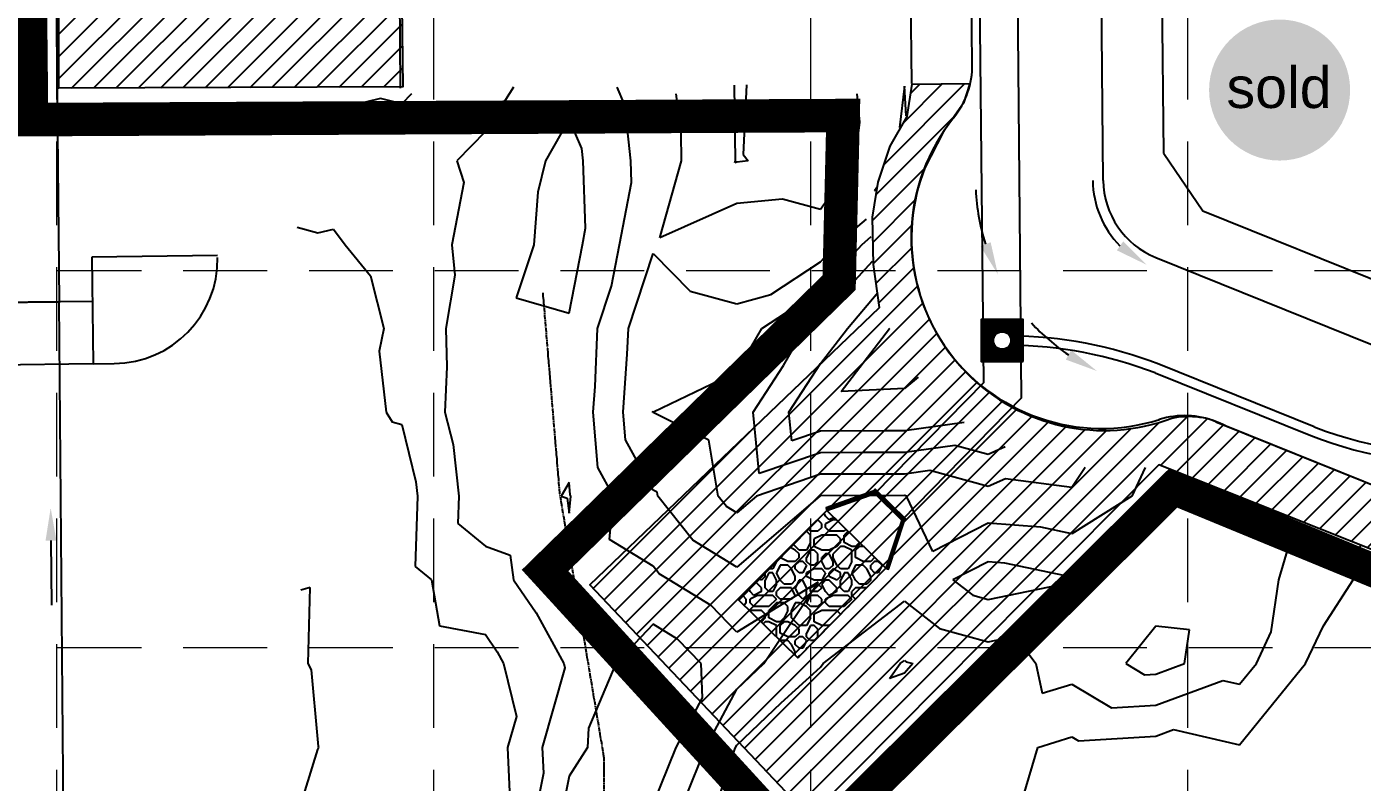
# Model space of a CAD drawing. Header units: inches. Extents: x 2468858 to 2474627, y 7110391 to 7114000.
# Drawn here: x 2469125.5 to 2469444.3, y 7111533.1 to 7111713.5 of the extents above; entities that cross this region are included whole.
import ezdxf
from ezdxf.enums import TextEntityAlignment as Align

# ---------------------------------------------------------------- set-up
doc = ezdxf.new("R2010")
doc.units = ezdxf.units.IN
doc.header["$MEASUREMENT"] = 0
doc.linetypes.add('FL1', pattern=[1.2, 0.9, -0.075, 0, -0.075, 0, -0.075, 0, -0.075])
doc.linetypes.add('HIDDEN', pattern=[0.375, 0.25, -0.125])
for name, color, linetype in [('AROW', 250, 'Continuous'), ('BASE', 7, 'Continuous'), ('contours', 35, 'Continuous'), ('CREEK_FL', 250, 'FL1'), ('EROSION BLANKET', 84, 'Continuous'), ('FLOW', 250, 'Continuous'), ('FUTURE', 250, 'Continuous'), ('GRID', 254, 'HIDDEN'), ('LIMITS OF DISTUBANCE', 1, 'HIDDEN'), ('PVMT', 250, 'Continuous'), ('RIP RAP ROCK FILTER', 1, 'Continuous'), ('SODDED LOT', 2, 'Continuous'), ('SROW', 250, 'Continuous'), ('STM', 1, 'Continuous')]:
    doc.layers.add(name, color=color, linetype=linetype)
doc.styles.add('ryland', font='ARIAL.TTF', dxfattribs={"height": 25})

# ---------------------------------------------------------------- blocks, each defined once
blk = doc.blocks.new('Sold')
h = blk.add_hatch(color=7)
h.paths.add_polyline_path([(38.78, 18.77, 1), (0.52, 18.77, 1)])
h.paths.add_polyline_path([(2.42, 10.89), (36.59, 10.89), (36.59, 27.86), (2.42, 27.86)], flags=24)
at = {"layer": 'BASE', "color": 7, "style": 'ryland'}
blk.add_text('sold', height=11.127, dxfattribs=at).set_placement((19.5, 13.9), align=Align.CENTER)

msp = doc.modelspace()

# ---------------------------------------------------------------- hatches: boundary and pattern name
at = {"layer": 'RIP RAP ROCK FILTER'}
h = msp.add_hatch(dxfattribs=at)
h.set_pattern_fill('AGGREGAT', color=256, scale=18, angle=90, style=0)
h.set_pattern_definition([(90, (2469977.635, 7111307.699), (-18, 18), [1.8, -2.7, 0.9, -2.7, 0.9, -9]), (90, (2469975.835, 7111316.699), (-18, 18), [0.9, -17.1]), (90, (2469974.935, 7111311.299), (-18, 18), [0.9, -1.8, 0.9, -14.4]), (90, (2469974.035, 7111320.299), (-18, 18), [1.8, -16.2]), (90, (2469973.135, 7111322.099), (-18, 18), [0.9, -17.1]), (90, (2469971.335, 7111316.699), (-18, 18), [1.8, -16.2]), (90, (2469970.435, 7111307.699), (-18, 18), [0.9, -1.8, 0.9, -4.5, 2.7, -7.2]), (90, (2469968.635, 7111320.299), (-18, 18), [1.8, -16.2]), (90, (2469967.735, 7111309.499), (-18, 18), [1.8, -0.9, 0.9, -7.2, 0.9, -6.3]), (90, (2469966.835, 7111308.599), (-18, 18), [0.9, -17.1]), (90, (2469965.935, 7111314.899), (-18, 18), [0.9, -0.9, 0.9, -15.3]), (90, (2469965.035, 7111312.199), (-18, 18), [0.9, -17.1]), (90, (2469964.135, 7111323.899), (-18, 18), [0.9, -17.1]), (90, (2469963.235, 7111315.799), (-18, 18), [0.9, -7.2, 0.9, -9]), (90, (2469962.335, 7111315.799), (-18, 18), [1.8, -16.2]), (90, (2469961.435, 7111319.399), (-18, 18), [1.8, -16.2]), (90, (2469960.535, 7111308.599), (-18, 18), [0.9, -10.8, 1.8, -4.5]), (180, (2469969.535, 7111307.699), (-18, -18), [3.6, -3.6, 1.8, -9]), (180, (2469969.535, 7111308.599), (-18, -18), [0.9, -6.3, 1.8, -9]), (180, (2469974.035, 7111309.499), (-18, -18), [2.7, -15.3]), (180, (2469974.035, 7111310.399), (-18, -18), [1.8, -16.2]), (180, (2469976.735, 7111311.299), (-18, -18), [0.9, -10.8, 0.9, -0.9, 1.8, -2.7]), (180, (2469976.735, 7111313.099), (-18, -18), [0.9, -6.3, 0.9, -9.9]), (180, (2469969.535, 7111313.999), (-18, -18), [1.8, -2.7, 0.9, -0.9, 1.8, -9.9]), (180, (2469973.135, 7111314.899), (-18, -18), [1.8, -9.9, 0.9, -5.4]), (180, (2469976.735, 7111315.799), (-18, -18), [0.9, -0.9, 1.8, -14.4]), (180, (2469965.035, 7111317.599), (-18, -18), [0.9, -17.1]), (180, (2469965.035, 7111318.499), (-18, -18), [1.8, -1.8, 0.9, -0.9, 1.8, -10.8]), (180, (2469973.135, 7111319.399), (-18, -18), [0.9, -0.9, 0.9, -1.8, 0.9, -12.6]), (180, (2469966.835, 7111322.099), (-18, -18), [3.6, -14.4]), (180, (2469968.635, 7111322.999), (-18, -18), [3.6, -2.7, 1.8, -9.9]), (180, (2469975.835, 7111323.899), (-18, -18), [0.9, -2.7, 1.8, -12.6]), (180, (2469974.035, 7111324.799), (-18, -18), [2.7, -15.3]), (135, (2469977.635, 7111314.899), (-18, -4e-10), [1.2728, -24.18306]), (135, (2469976.735, 7111324.799), (-18, -4e-10), [1.27278, -21.6375, 1.27278, -1.27278]), (135, (2469975.835, 7111313.099), (-18, -4e-10), [1.27278, -10.18224, 1.27278, -12.72804]), (135, (2469975.835, 7111317.599), (-18, -4e-10), [1.27278, -20.36472, 1.27278, -2.54556]), (135, (2469975.835, 7111318.499), (-18, -4e-10), [2.54556, -10.18224, 2.54556, -10.18248]), (135, (2469974.035, 7111313.999), (-18, -4e-10), [1.2726, -11.4552, 1.2726, -1.2726, 1.2726, -8.91024]), (135, (2469973.135, 7111322.999), (-18, -4e-10), [1.27278, -1.27278, 1.27278, -21.6375]), (135, (2469972.235, 7111310.399), (-18, -4e-10), [1.27278, -15.27336, 1.27278, -7.63692]), (135, (2469970.435, 7111324.799), (-18, -4e-10), [1.2726, -1.2726, 1.2726, -5.09112, 1.2726, -15.27432]), (135, (2469967.735, 7111313.999), (-18, -4e-10), [1.2728, -24.18306]), (135, (2469966.835, 7111309.499), (-18, -4e-10), [2.54558, -22.91027]), (135, (2469965.035, 7111307.699), (-18, -4e-10), [1.27278, -1.27278, 1.27278, -21.6375]), (135, (2469962.335, 7111317.599), (-18, -4e-10), [1.2728, -24.18306]), (135, (2469960.535, 7111322.999), (-18, -4e-10), [1.2728, -24.18306]), (225, (2469975.835, 7111315.799), (-18, -4e-10), [1.2728, -24.18306]), (225, (2469975.835, 7111316.699), (-18, -4e-10), [1.2728, -24.18306]), (225, (2469974.935, 7111311.299), (-18, -4e-10), [1.27278, -5.09112, 2.54556, -16.54638]), (225, (2469974.935, 7111307.699), (-18, -4e-10), [1.2728, -24.18306]), (225, (2469972.235, 7111319.399), (-18, -4e-10), [1.27278, -10.18234, 1.27278, -12.72795]), (225, (2469972.235, 7111320.299), (-18, -4e-10), [1.2726, -7.6374, 1.2726, -7.6356, 1.2726, -6.36504]), (225, (2469971.335, 7111309.499), (-18, -4e-10), [1.2728, -24.18306]), (225, (2469970.435, 7111323.899), (-18, -4e-10), [2.5452, -6.3639, 1.2726, -1.2726, 1.2726, -12.72894]), (225, (2469967.735, 7111312.199), (-18, -4e-10), [1.2728, -24.18306]), (225, (2469967.735, 7111319.399), (-18, -4e-10), [2.54558, -22.91027]), (225, (2469967.735, 7111320.299), (-18, -4e-10), [1.2728, -24.18306]), (225, (2469965.935, 7111314.899), (-18, -4e-10), [1.2728, -24.18306]), (225, (2469963.235, 7111309.499), (-18, -4e-10), [1.2728, -24.18306]), (225, (2469963.235, 7111323.899), (-18, -4e-10), [1.2728, -24.18306]), (116.565, (2469977.635, 7111309.499), (-8e-09, 18), [2.0124, -38.23682]), (116.565, (2469975.835, 7111307.699), (-8e-09, 18), [2.0124, -38.23682]), (116.565, (2469974.935, 7111307.699), (-8e-09, 18), [2.0124, -38.23682]), (116.565, (2469974.935, 7111312.199), (-8e-09, 18), [2.0124, -38.23682]), (116.565, (2469971.335, 7111311.299), (-8e-09, 18), [2.0124, -38.23682]), (116.565, (2469970.435, 7111311.299), (-8e-09, 18), [2.0124, -38.23682]), (116.565, (2469966.835, 7111314.899), (-8e-09, 18), [2.0124, -38.23682]), (116.565, (2469965.935, 7111315.799), (-8e-09, 18), [2.0124, -38.23682]), (116.565, (2469964.135, 7111308.599), (-8e-09, 18), [2.0124, -38.23682]), (116.565, (2469964.135, 7111313.999), (-8e-09, 18), [2.0124, -38.23682]), (153.435, (2469977.635, 7111322.999), (-18, 5e-10), [2.0124, -38.23682]), (153.435, (2469974.935, 7111318.499), (-18, 5e-10), [2.0124, -38.23682]), (153.435, (2469973.135, 7111315.799), (-18, 5e-10), [2.0124, -38.23682]), (153.435, (2469970.435, 7111318.499), (-18, 5e-10), [2.0124, -38.23682]), (153.435, (2469970.435, 7111319.399), (-18, 5e-10), [2.0124, -38.23682]), (153.435, (2469967.735, 7111313.099), (-18, 5e-10), [2.0124, -38.23682]), (153.435, (2469966.835, 7111311.299), (-18, 5e-10), [2.0124, -38.23682]), (153.435, (2469963.235, 7111318.499), (-18, 5e-10), [2.0124, -38.23682]), (153.435, (2469961.435, 7111311.299), (-18, 5e-10), [2.0124, -38.23682]), (206.565, (2469966.835, 7111308.599), (-18, -8e-09), [2.0124, -38.23682]), (206.565, (2469966.835, 7111319.399), (-18, -8e-09), [2.0124, -38.23682]), (206.565, (2469965.935, 7111307.699), (-18, -8e-09), [2.0124, -38.23682]), (206.565, (2469963.235, 7111322.099), (-18, -8e-09), [2.0124, -38.23682]), (206.565, (2469962.335, 7111310.399), (-18, -8e-09), [2.0124, -38.23682]), (206.565, (2469961.435, 7111313.999), (-18, -8e-09), [2.0124, -38.23682]), (243.435, (2469977.635, 7111314.899), (-7e-09, -18), [2.0124, -38.23682]), (243.435, (2469975.835, 7111311.299), (-7e-09, -18), [2.0124, -38.23682]), (243.435, (2469974.935, 7111323.899), (-7e-09, -18), [2.0124, -38.23682]), (243.435, (2469973.135, 7111322.099), (-7e-09, -18), [2.0124, -38.23682]), (243.435, (2469971.335, 7111314.899), (-7e-09, -18), [2.0124, -38.23682]), (243.435, (2469970.435, 7111310.399), (-7e-09, -18), [2.0124, -38.23682]), (243.435, (2469970.435, 7111315.799), (-7e-09, -18), [2.0124, -38.23682]), (243.435, (2469968.635, 7111313.099), (-7e-09, -18), [2.0124, -38.23682]), (243.435, (2469964.135, 7111313.099), (-7e-09, -18), [2.0124, -38.23682]), (243.435, (2469960.535, 7111307.699), (-7e-09, -18), [2.0124, -38.23682]), (243.435, (2469960.535, 7111318.499), (-7e-09, -18), [2.0124, -38.23682]), (243.435, (2469960.535, 7111320.299), (-7e-09, -18), [2.0124, -38.23682])])
h.paths.add_polyline_path([(2469330.57, 7111584.2), (2469309.56, 7111562.79), (2469295.49, 7111576.59), (2469316.5, 7111598)])
at = {"layer": 'SODDED LOT'}
h = msp.add_hatch(dxfattribs=at)
h.set_pattern_fill('ANSI31', color=256, scale=30, style=0)
h.set_pattern_definition([(45, (0, 0), (-2.6516504294, 2.6516504294), [])])
h.paths.add_polyline_path([(2473645.39, 7113690.66), (2473644.98, 7113704.58), (2473380.05, 7113706.22), (2473375.55, 7113692.3), (2473381.69, 7113694.76), (2473634.33, 7113693.94)])
h.paths.add_polyline_path([(2473661.81, 7113026.94), (2473687.47, 7113025.61), (2473728.46, 7113019.28), (2473771.12, 7113012.61), (2473800.78, 7113000.62), (2473816.11, 7112991.96), (2473817.62, 7112992.3), (2473826.58, 7112958.99), (2473778.33, 7112869.43), (2473754.23, 7112818.27), (2473704.86, 7112707.31), (2473675.95, 7112628.52), (2473649.37, 7112551.6), (2473609.35, 7112401.13), (2473621.99, 7112397.24), (2473660.24, 7112541.42), (2473686.99, 7112623.57), (2473721.05, 7112713.98), (2473756.54, 7112795.8), (2473776.21, 7112842.14), (2473803.69, 7112892.8), (2473821.26, 7112931.75), (2473838.19, 7112953.92), (2473843.82, 7112970.36), (2473841.57, 7112984.99), (2473834.36, 7112995.8), (2473821.75, 7113003.46), (2473803.51, 7113011.56), (2473780.76, 7113020.12), (2473754.18, 7113027.78), (2473717.91, 7113032.73), (2473683.75, 7113037.76), (2473675.22, 7113037.54), (2473668.46, 7113034.66), (2473663.02, 7113029.01)])
h.paths.add_polyline_path([(2473971.46, 7113199.84), (2473953.3, 7113211.94), (2473941.19, 7113192.09), (2473861.1, 7113065.57), (2473810.53, 7113087.5), (2473761.17, 7113101.51), (2473720.96, 7113106.99), (2473697.2, 7113110.44), (2473674.12, 7113113.74), (2473679.51, 7113105.34), (2473686.71, 7113099.95), (2473703.5, 7113097.55), (2473742.47, 7113092.16), (2473787.44, 7113083.17), (2473826.42, 7113069.98), (2473851, 7113058.59), (2473862.39, 7113053.19), (2473874.39, 7113053.49), (2473885.78, 7113058.29), (2473895.97, 7113069.68), (2473937.95, 7113137.71), (2473969.87, 7113198.61)])
h.paths.add_polyline_path([(2474189.42, 7113705.55), (2474212.71, 7113695.29), (2474173.05, 7113585.51), (2474125.46, 7113471.59), (2474078.44, 7113374.03), (2473995.24, 7113231.38), (2473980.72, 7113211.84), (2473961.73, 7113224.12), (2474019.25, 7113316.23), (2474060.01, 7113393.26), (2474123.11, 7113525), (2474155.5, 7113608.17)])
h.paths.add_polyline_path([(2472149.87, 7113580.61), (2472139.15, 7113587.25), (2472148.34, 7113599.5), (2472129.96, 7113617.37), (2472301.04, 7113620.95), (2472421.05, 7113670.47), (2472435.86, 7113657.7), (2472418.5, 7113656.68), (2472386.32, 7113644.43), (2472349.55, 7113630.65), (2472301.04, 7113613.8), (2472253.54, 7113608.18), (2472206.05, 7113607.67), (2472182.05, 7113606.65), (2472168.77, 7113602.57), (2472156, 7113590.31)])
h.paths.add_polyline_path([(2472770.94, 7113693.31), (2472783.83, 7113696.4), (2473029.19, 7113695.37), (2473046.2, 7113689.7), (2473045.68, 7113705.68), (2472771.46, 7113707.22)])
h.paths.add_polyline_path([(2472613.26, 7113048.11), (2472742.65, 7113047.89), (2472742.87, 7112984.1), (2472740.21, 7112975.02), (2472732.24, 7112966.82), (2472722.71, 7112964.61), (2472628.32, 7112964.83), (2472620.35, 7112967.71), (2472615.69, 7112974.13), (2472614.14, 7112982.33), (2472613.26, 7112995.17)])
h.paths.add_polyline_path([(2471336.5, 7111475.41), (2471335.53, 7111275.42), (2470491.66, 7111254.32), (2470479.59, 7111328.94), (2470466.02, 7111461.6), (2470553.43, 7111470.9), (2470638.4, 7111473.12)])
h.paths.add_polyline_path([(2473446.67, 7112356.48), (2473471.9, 7112308.47), (2473532.94, 7112257.21), (2473501.2, 7112186.43), (2473329.47, 7112103.43), (2473116.22, 7112035.9), (2473103.2, 7112106.69), (2473072.63, 7112126.65), (2472815.11, 7111934.94), (2472802.33, 7111780.66), (2472622.31, 7111675.22), (2472617.64, 7111803.67), (2472501.02, 7111721.1), (2472320.82, 7111594.38), (2472182.92, 7111519.02), (2472068.92, 7111484.1), (2471932.85, 7111463.88), (2471923.66, 7111337.05), (2471693.82, 7111327.86), (2471696.08, 7111477.57), (2471836.92, 7111477.57), (2471858.78, 7111468.52), (2471876.58, 7111467.89), (2471898.13, 7111477.88), (2471906.24, 7111490.37), (2471909.37, 7111504.1), (2471908.12, 7111517.84), (2471903.75, 7111528.77), (2471899.69, 7111538.75), (2471899.78, 7111997.71), (2471902.82, 7112006.8), (2471908.61, 7112013.14), (2471915.23, 7112016.45), (2471926.26, 7112016.45), (2472502.65, 7112016.18), (2472510.04, 7112014.97), (2472516.23, 7112010.27), (2472519.86, 7112006.24), (2472597.23, 7111900.26), (2472601.63, 7111894), (2472601.97, 7111890.79), (2472601.97, 7111885.88), (2472602.14, 7111880.64), (2472603.49, 7111873.53), (2472605.53, 7111864.06), (2472610.94, 7111855.26), (2472618.72, 7111847.65), (2472625.66, 7111842.74), (2472634.12, 7111839.53), (2472648.17, 7111837.16), (2472661.03, 7111839.36), (2472670.85, 7111843.93), (2472681.25, 7111852.18), (2472689.32, 7111863.68), (2472693.24, 7111876.13), (2472698.54, 7111882.82), (2472979.47, 7112088.66), (2473047.7, 7112135.28), (2473102.11, 7112161.18), (2473168.62, 7112185.36), (2473235.48, 7112199.35), (2473286.97, 7112219.37), (2473338.95, 7112250.36), (2473378.05, 7112286.58), (2473406.65, 7112322.33), (2473434.97, 7112369.64)])
h.paths.add_polyline_path([(2469394.72, 7112321.68), (2469408.62, 7112317.35), (2469404.61, 7112306.55), (2469398.28, 7112300.53), (2469390.56, 7112297.13), (2469383.91, 7112297.75), (2469371.4, 7112301.14), (2469261.63, 7112337.75), (2469252.63, 7112344.02), (2469246.91, 7112352.88), (2469243.9, 7112361.06), (2469244.31, 7112369.38), (2469247.04, 7112379.88), (2469254.13, 7112392.28), (2469258.63, 7112404.82), (2469259.86, 7112413.96), (2469268.32, 7112441.06), (2469285.1, 7112497.6), (2469297.51, 7112549.94), (2469306.04, 7112604.22), (2469344.05, 7112603.83), (2469331.64, 7112539.47), (2469306.04, 7112437.89), (2469285.48, 7112378.57), (2469297.12, 7112353.37)])
h.paths.add_polyline_path([(2469215.25, 7111699.11), (2469133.16, 7111698.8), (2469133.12, 7111837.42), (2469136.78, 7111854.07), (2469131.5, 7111869.1), (2469132.54, 7111935.15), (2469148.79, 7112051.43), (2469175.43, 7112146.92), (2469214.08, 7112259.79), (2469218.22, 7112266.73), (2469223.73, 7112271.92), (2469228.76, 7112275.22), (2469234.9, 7112277.11), (2469242.61, 7112277.42), (2469249.21, 7112276.01), (2469256.45, 7112274.12), (2469362.5, 7112239.2), (2469368.95, 7112235.11), (2469372.09, 7112231.49), (2469374.61, 7112225.05), (2469375.55, 7112217.02), (2469372.57, 7112206.8), (2469260.7, 7112244.71), (2469237.57, 7112231.81), (2469223.88, 7112159.46), (2469213.8, 7112077.45), (2469211.79, 7111997.38), (2469212.59, 7111919.31)])
edge = h.paths.add_edge_path()
edge.add_line((2469946.69, 7111538.54), (2469944.94, 7111523.5))
edge.add_line((2469944.94, 7111523.5), (2469929.5, 7111368.54))
edge.add_line((2469929.5, 7111368.54), (2469627.82, 7111363.41))
edge.add_line((2469627.82, 7111363.41), (2469640.14, 7111528.56))
edge.add_line((2469640.14, 7111528.56), (2469611.1, 7111528.96))
edge.add_line((2469611.1, 7111528.96), (2469563.64, 7111542.06))
edge.add_line((2469563.64, 7111542.06), (2469395.72, 7111608.85))
edge.add_line((2469395.72, 7111608.85), (2469312.31, 7111524.84))
edge.add_line((2469312.31, 7111524.84), (2469259.94, 7111580.22))
edge.add_line((2469259.94, 7111580.22), (2469329.02, 7111646.45))
edge.add_line((2469329.02, 7111646.45), (2469327.64, 7111656.69))
edge.add_line((2469327.64, 7111656.69), (2469327.34, 7111668.01))
edge.add_line((2469327.34, 7111668.01), (2469328.7, 7111676.32))
edge.add_line((2469328.7, 7111676.32), (2469331.57, 7111684.93))
edge.add_line((2469331.57, 7111684.93), (2469335.65, 7111692.02))
edge.add_line((2469335.65, 7111692.02), (2469336.86, 7111699.72))
edge.add_line((2469336.86, 7111699.72), (2469350.6, 7111699.88))
edge.add_line((2469350.6, 7111699.88), (2469349.09, 7111695.19))
edge.add_line((2469349.09, 7111695.19), (2469344.26, 7111688.25))
edge.add_line((2469344.26, 7111688.25), (2469339.88, 7111679.79))
edge.add_arc((2469382.62, 7111662.98), 45.93, 158.5343, 290.6104)
edge.add_arc((2469402.89, 7111601.9), 18.55, 61.3608, 102.7575, ccw=False)
edge.add_line((2469411.78, 7111618.18), (2469554, 7111560.87))
edge.add_line((2469554, 7111560.87), (2469580.43, 7111552.5))
edge.add_line((2469580.43, 7111552.5), (2469597.93, 7111547.75))
edge.add_line((2469597.93, 7111547.75), (2469618.84, 7111543.76))
edge.add_line((2469618.84, 7111543.76), (2469652.78, 7111539.88))
edge.add_line((2469652.78, 7111539.88), (2469703, 7111539.88))
edge.add_line((2469703, 7111539.88), (2469903.74, 7111540.59))
edge.add_line((2469903.74, 7111540.59), (2469929.65, 7111539.77))
edge.add_line((2469929.65, 7111539.77), (2469946.69, 7111538.54))
at = {"layer": 'STM'}
h = msp.add_hatch(dxfattribs=at)
h.set_pattern_fill('ANSI31', color=5, scale=2, angle=90, style=0)
h.set_pattern_definition([(135, (2469969.21754, 7111311.09382), (-0.176776695, -0.176776695), [])])
h.paths.add_polyline_path([(2469363.32, 7111633.55), (2469363.32, 7111643.55), (2469353.32, 7111643.55), (2469353.32, 7111633.55)])
edge = h.paths.add_edge_path(flags=16)
edge.add_arc((2469358.32, 7111638.55), 2.1, 0, 360)
h = msp.add_hatch(dxfattribs=at)
h.set_pattern_fill('ANSI31', color=5, angle=90, style=0)
h.set_pattern_definition([(135, (2469977.63461, 7111307.69872), (-0.088388348, -0.088388348), [])])
h.paths.add_polyline_path([(2469316.5, 7111598), (2469327.91, 7111602), (2469334.34, 7111595.69), (2469330.57, 7111584.2), (2469331.2, 7111583.99), (2469334.92, 7111595.34), (2469335.37, 7111595.8), (2469328, 7111603.03), (2469327.55, 7111602.57), (2469316.28, 7111598.63)])

# ---------------------------------------------------------------- linework, layer by layer
at = {"layer": 'AROW', "color": 7}
msp.add_line((2469214.73, 7111698.77), (2469211.83, 7112000.51), dxfattribs=at)
at = {"layer": 'contours', "color": 35}
for p, q in [((2469241.7, 7111699.05, 569), (2469234.99, 7111688.47, 569)), ((2469268.28, 7111694.71, 569), (2469266.43, 7111699.05, 569)), ((2469294.65, 7111681.42, 571), (2469294.45, 7111699.54, 571)), ((2469297.29, 7111699.56, 571), (2469296.51, 7111682.95, 571)), ((2469334.99, 7111699.23, 569), (2469333.81, 7111689.42, 569)), ((2469335.43, 7111692.18, 569), (2469334.99, 7111699.23, 569)), ((2469209.91, 7111696.35, 570), (2469194.99, 7111692.66, 570)), ((2469214.99, 7111695.02, 570), (2469209.91, 7111696.35, 570)), ((2469217.3, 7111697.4, 570), (2469214.99, 7111695.02, 570)), ((2469281.73, 7111688.16, 570), (2469280.53, 7111697.4, 570)), ((2469323.6, 7111697.4, 570), (2469324.23, 7111690.66, 570)), ((2469194.99, 7111692.66, 570), (2469189.81, 7111691.24, 570)), ((2469269.65, 7111681.42, 569), (2469268.28, 7111694.71, 569)), ((2469234.99, 7111688.47, 569), (2469228.13, 7111681.42, 569)), ((2469254.99, 7111691.4, 568), (2469249.31, 7111681.42, 568)), ((2469257.98, 7111684.41, 568), (2469254.99, 7111691.4, 568)), ((2469324.23, 7111690.66, 570), (2469323.12, 7111681.42, 570)), ((2469281.8, 7111681.42, 570), (2469281.73, 7111688.16, 570)), ((2469258.29, 7111681.42, 568), (2469257.98, 7111684.41, 568)), ((2469296.51, 7111682.95, 571), (2469297.73, 7111681.42, 571)), ((2469228.13, 7111681.42, 569), (2469229.81, 7111676.25, 569)), ((2469249.31, 7111681.42, 568), (2469247.5, 7111673.93, 568)), ((2469258.9, 7111665.33, 568), (2469258.29, 7111681.42, 568)), ((2469269.85, 7111676.28, 569), (2469269.65, 7111681.42, 569)), ((2469276.65, 7111663.08, 570), (2469281.8, 7111681.42, 570)), ((2469294.52, 7111680.95, 571), (2469294.65, 7111681.42, 571)), ((2469294.99, 7111681.16, 571), (2469294.52, 7111680.95, 571)), ((2469297.73, 7111681.42, 571), (2469294.99, 7111681.16, 571)), ((2469323.12, 7111681.42, 570), (2469314.99, 7111669.84, 570)), ((2469229.81, 7111676.25, 569), (2469226.98, 7111661.42, 569)), ((2469266.97, 7111661.42, 569), (2469269.85, 7111676.28, 569)), ((2469247.5, 7111673.93, 568), (2469246.51, 7111661.42, 568)), ((2469328.42, 7111675.11, 569), (2469327.83, 7111674.27, 569)), ((2469327.83, 7111674.27, 569), (2469328.33, 7111674.68, 569)), ((2469294.99, 7111671.27, 570), (2469276.65, 7111663.08, 570)), ((2469305.86, 7111672.29, 570), (2469294.99, 7111671.27, 570)), ((2469314.99, 7111669.84, 570), (2469305.86, 7111672.29, 570)), ((2469318.7, 7111661.42, 570), (2469325.93, 7111667.51, 570)), ((2469190.05, 7111665.62, 570), (2469194.99, 7111664.27, 570)), ((2469194.99, 7111664.27, 570), (2469198.73, 7111665.16, 570)), ((2469198.73, 7111665.16, 570), (2469201.54, 7111661.42, 570)), ((2469258.14, 7111661.42, 568), (2469258.9, 7111665.33, 568)), ((2469324.81, 7111661.42, 571), (2469327.09, 7111663.34, 571)), ((2469201.54, 7111661.42, 570), (2469207.56, 7111654, 570)), ((2469226.98, 7111661.42, 569), (2469227.68, 7111654.11, 569)), ((2469246.51, 7111661.42, 568), (2469242.28, 7111648.71, 568)), ((2469254.99, 7111645.1, 568), (2469258.14, 7111661.42, 568)), ((2469265.06, 7111651.49, 569), (2469266.97, 7111661.42, 569)), ((2469314.99, 7111657.34, 570), (2469318.7, 7111661.42, 570)), ((2469314.99, 7111650.6, 571), (2469324.81, 7111661.42, 571)), ((2469269.11, 7111641.42, 570), (2469274.99, 7111659.34, 570)), ((2469274.99, 7111659.34, 570), (2469283.89, 7111650.33, 570)), ((2469303.14, 7111649.57, 570), (2469314.99, 7111657.34, 570)), ((2469314.99, 7111643.87, 572), (2469327.37, 7111657.5, 572)), ((2469207.56, 7111654, 570), (2469210.7, 7111641.42, 570)), ((2469227.68, 7111654.11, 569), (2469225.57, 7111641.42, 569)), ((2469261.76, 7111641.42, 569), (2469265.06, 7111651.49, 569)), ((2469283.89, 7111650.33, 570), (2469294.99, 7111647.33, 570)), ((2469300.98, 7111641.42, 571), (2469314.99, 7111650.6, 571)), ((2469242.28, 7111648.71, 568), (2469254.99, 7111645.1, 568)), ((2469294.99, 7111647.33, 570), (2469303.14, 7111649.57, 570)), ((2469321.39, 7111641.42, 573), (2469328.66, 7111649.99, 573)), ((2469311.26, 7111641.42, 572), (2469314.99, 7111643.87, 572)), ((2469210.7, 7111641.42, 570), (2469209.59, 7111636.03, 570)), ((2469225.57, 7111641.42, 569), (2469225.79, 7111632.23, 569)), ((2469261.15, 7111627.59, 569), (2469261.76, 7111641.42, 569)), ((2469268.85, 7111635.28, 570), (2469269.11, 7111641.42, 570)), ((2469294.99, 7111631.07, 571), (2469300.98, 7111641.42, 571)), ((2469306.13, 7111632.56, 572), (2469311.26, 7111641.42, 572)), ((2469314.99, 7111633.05, 573), (2469321.39, 7111641.42, 573)), ((2469319.91, 7111626.35, 574), (2469331.44, 7111641.42, 574)), ((2469331.44, 7111641.42, 574), (2469331.5, 7111641.48, 574)), ((2469209.59, 7111636.03, 570), (2469211.25, 7111621.42, 570)), ((2469267.84, 7111621.42, 570), (2469268.85, 7111635.28, 570)), ((2469225.79, 7111632.23, 569), (2469225.33, 7111621.42, 569)), ((2469275.09, 7111621.52, 571), (2469294.99, 7111631.07, 571)), ((2469298.89, 7111621.42, 572), (2469306.13, 7111632.56, 572)), ((2469307.43, 7111621.42, 573), (2469314.99, 7111633.05, 573)), ((2469338.26, 7111629.83, 574), (2469334.99, 7111627.06, 574)), ((2469260.7, 7111621.42, 569), (2469261.15, 7111627.59, 569)), ((2469334.99, 7111627.06, 574), (2469319.91, 7111626.35, 574)), ((2469274.97, 7111621.42, 571), (2469274.99, 7111621.71, 571)), ((2469274.99, 7111621.71, 571), (2469275.09, 7111621.52, 571)), ((2469211.25, 7111621.42, 570), (2469212.73, 7111619.16, 570)), ((2469212.73, 7111619.16, 570), (2469214.99, 7111618.49, 570)), ((2469214.99, 7111618.49, 570), (2469218.38, 7111604.82, 570)), ((2469225.33, 7111621.42, 569), (2469227.25, 7111613.69, 569)), ((2469261.82, 7111608.25, 569), (2469260.7, 7111621.42, 569)), ((2469268.39, 7111614.83, 570), (2469267.84, 7111621.42, 570)), ((2469274.97, 7111621.4, 571), (2469274.97, 7111621.42, 571)), ((2469274.99, 7111621.37, 571), (2469274.97, 7111621.4, 571)), ((2469288.28, 7111614.72, 571), (2469274.99, 7111621.37, 571)), ((2469300.36, 7111606.79, 572), (2469298.89, 7111621.42, 572)), ((2469308.12, 7111614.56, 573), (2469307.43, 7111621.42, 573)), ((2469349.23, 7111618.95, 573), (2469334.99, 7111616.98, 573)), ((2469314.99, 7111616.88, 573), (2469308.12, 7111614.56, 573)), ((2469330.54, 7111616.97, 573), (2469314.99, 7111616.88, 573)), ((2469334.99, 7111616.98, 573), (2469330.54, 7111616.97, 573)), ((2469227.25, 7111613.69, 569), (2469228.63, 7111601.42, 569)), ((2469274.99, 7111602.86, 570), (2469268.39, 7111614.83, 570)), ((2469290.54, 7111601.42, 571), (2469288.28, 7111614.72, 571)), ((2469347.06, 7111613.5, 572), (2469334.99, 7111611.82, 572)), ((2469354.99, 7111611.31, 572), (2469347.06, 7111613.5, 572)), ((2469359, 7111613.14, 572), (2469354.99, 7111611.31, 572)), ((2469314.99, 7111611.75, 572), (2469300.36, 7111606.79, 572)), ((2469325.37, 7111611.81, 572), (2469314.99, 7111611.75, 572)), ((2469334.99, 7111611.82, 572), (2469325.37, 7111611.81, 572)), ((2469265.58, 7111601.42, 569), (2469261.82, 7111608.25, 569)), ((2469314.99, 7111606.61, 571), (2469299.66, 7111601.42, 571)), ((2469320.21, 7111606.64, 571), (2469314.99, 7111606.61, 571)), ((2469334.99, 7111606.67, 571), (2469320.21, 7111606.64, 571)), ((2469341.08, 7111607.51, 571), (2469334.99, 7111606.67, 571)), ((2469354.99, 7111603.66, 571), (2469341.08, 7111607.51, 571)), ((2469378.12, 7111608.2, 571), (2469374.99, 7111603.43, 571)), ((2469392.45, 7111608.24, 570), (2469389.28, 7111601.42, 570)), ((2469218.38, 7111604.82, 570), (2469218.77, 7111601.42, 570)), ((2469254.99, 7111604.68, 568), (2469253.02, 7111601.42, 568)), ((2469255.24, 7111601.68, 568), (2469254.99, 7111604.68, 568)), ((2469275.94, 7111602.38, 570), (2469274.99, 7111602.86, 570)), ((2469359.12, 7111605.55, 571), (2469354.99, 7111603.66, 571)), ((2469374.99, 7111603.43, 571), (2469359.12, 7111605.55, 571)), ((2469218.77, 7111601.42, 570), (2469218.18, 7111584.61, 570)), ((2469228.63, 7111601.42, 569), (2469228.4, 7111594.83, 569)), ((2469253.02, 7111601.42, 568), (2469254.46, 7111600.9, 568)), ((2469254.46, 7111600.9, 568), (2469254.99, 7111597.3, 568)), ((2469254.99, 7111597.3, 568), (2469255.38, 7111601.42, 568)), ((2469255.38, 7111601.42, 568), (2469255.24, 7111601.68, 568)), ((2469264.58, 7111591.02, 569), (2469265.58, 7111601.42, 569)), ((2469276.11, 7111601.42, 570), (2469275.94, 7111602.38, 570)), ((2469284.48, 7111590.92, 570), (2469276.11, 7111601.42, 570)), ((2469292.51, 7111598.95, 571), (2469290.54, 7111601.42, 571)), ((2469314.82, 7111601.42, 570), (2469294.99, 7111584.45, 570)), ((2469299.66, 7111601.42, 571), (2469294.99, 7111597.43, 571)), ((2469314.99, 7111601.48, 570), (2469314.82, 7111601.42, 570)), ((2469315.05, 7111601.48, 570), (2469314.99, 7111601.48, 570)), ((2469334.99, 7111601.51, 570), (2469315.05, 7111601.48, 570)), ((2469335.09, 7111601.53, 570), (2469334.99, 7111601.51, 570)), ((2469335.47, 7111601.42, 570), (2469335.09, 7111601.53, 570)), ((2469341.76, 7111588.2, 570), (2469335.47, 7111601.42, 570)), ((2469389.28, 7111601.42, 570), (2469374.99, 7111592.37, 570)), ((2469294.99, 7111597.43, 571), (2469292.51, 7111598.95, 571)), ((2469228.4, 7111594.83, 569), (2469234.99, 7111589.44, 569)), ((2469354.99, 7111594.92, 570), (2469341.76, 7111588.2, 570)), ((2469367.52, 7111593.95, 570), (2469354.99, 7111594.92, 570)), ((2469374.99, 7111592.37, 570), (2469367.52, 7111593.95, 570)), ((2469424.36, 7111581.42, 570), (2469428.23, 7111594.66, 570)), ((2469428.23, 7111594.66, 570), (2469428.33, 7111595.56, 570)), ((2469274.99, 7111584.71, 569), (2469264.58, 7111591.02, 569)), ((2469294.99, 7111584.45, 570), (2469284.48, 7111590.92, 570)), ((2469442.12, 7111581.42, 571), (2469443.83, 7111589.63, 571)), ((2469234.99, 7111589.44, 569), (2469240.86, 7111587.29, 569)), ((2469240.86, 7111587.29, 569), (2469241.72, 7111581.42, 569)), ((2469218.18, 7111584.61, 570), (2469222.07, 7111581.42, 570)), ((2469276.45, 7111582.88, 569), (2469274.99, 7111584.71, 569)), ((2469354.99, 7111585.71, 569), (2469346.54, 7111581.42, 569)), ((2469358.97, 7111585.41, 569), (2469354.99, 7111585.71, 569)), ((2469374.99, 7111582.02, 569), (2469358.97, 7111585.41, 569)), ((2469222.07, 7111581.42, 570), (2469224.03, 7111570.47, 570)), ((2469241.72, 7111581.42, 569), (2469247.09, 7111573.52, 569)), ((2469278.82, 7111581.42, 569), (2469276.45, 7111582.88, 569)), ((2469288.84, 7111575.28, 569), (2469278.82, 7111581.42, 569)), ((2469314.43, 7111580.86, 569), (2469294.99, 7111568.9, 569)), ((2469301.42, 7111561.42, 569), (2469314.43, 7111580.86, 569)), ((2469346.54, 7111581.42, 569), (2469351.29, 7111577.72, 569)), ((2469354.99, 7111576.72, 569), (2469374.25, 7111580.68, 569)), ((2469374.25, 7111580.68, 569), (2469374.99, 7111579.69, 569)), ((2469376.63, 7111583.06, 569), (2469374.99, 7111582.02, 569)), ((2469374.99, 7111579.69, 569), (2469377.42, 7111581.42, 569)), ((2469377.42, 7111581.42, 569), (2469376.63, 7111583.06, 569)), ((2469422.56, 7111568.99, 570), (2469424.36, 7111581.42, 570)), ((2469434.99, 7111570.47, 571), (2469442.12, 7111581.42, 571)), ((2469193.15, 7111579.59, 570), (2469190.89, 7111578.96, 570)), ((2469192.71, 7111561.42, 570), (2469193.15, 7111579.59, 570)), ((2469351.29, 7111577.72, 569), (2469354.99, 7111576.72, 569)), ((2469294.99, 7111568.9, 569), (2469288.84, 7111575.28, 569)), ((2469315.63, 7111561.42, 570), (2469334.99, 7111576.31, 570)), ((2469334.99, 7111576.31, 570), (2469343.35, 7111569.79, 570)), ((2469247.09, 7111573.52, 569), (2469253.69, 7111561.42, 569)), ((2469274.99, 7111570.84, 568), (2469266.1, 7111561.42, 568)), ((2469280.82, 7111567.26, 568), (2469274.99, 7111570.84, 568)), ((2469224.03, 7111570.47, 570), (2469234.99, 7111568.36, 570)), ((2469234.99, 7111568.36, 570), (2469237.8, 7111564.23, 570)), ((2469343.35, 7111569.79, 570), (2469354.99, 7111566.62, 570)), ((2469354.99, 7111566.62, 570), (2469361.53, 7111567.97, 570)), ((2469361.53, 7111567.97, 570), (2469366.39, 7111561.42, 570)), ((2469394.99, 7111570.38, 569), (2469387.83, 7111561.42, 569)), ((2469403.05, 7111569.48, 569), (2469394.99, 7111570.38, 569)), ((2469401.81, 7111561.42, 569), (2469403.05, 7111569.48, 569)), ((2469419, 7111561.42, 570), (2469422.56, 7111568.99, 570)), ((2469430.73, 7111561.42, 571), (2469434.99, 7111570.47, 571)), ((2469237.8, 7111564.23, 570), (2469239.33, 7111561.42, 570)), ((2469286.45, 7111561.42, 568), (2469280.82, 7111567.26, 568)), ((2469193.5, 7111559.93, 570), (2469192.71, 7111561.42, 570)), ((2469239.33, 7111561.42, 570), (2469242.36, 7111548.79, 570)), ((2469253.69, 7111561.42, 569), (2469253.94, 7111560.37, 569)), ((2469266.1, 7111561.42, 568), (2469259.6, 7111546.04, 568)), ((2469286.8, 7111553.23, 568), (2469286.45, 7111561.42, 568)), ((2469294.99, 7111555.31, 569), (2469301.42, 7111561.42, 569)), ((2469314.99, 7111560.54, 570), (2469315.63, 7111561.42, 570)), ((2469331.43, 7111557.87, 571), (2469334, 7111561.42, 571)), ((2469334, 7111561.42, 571), (2469334.99, 7111562.18, 571)), ((2469334.99, 7111562.18, 571), (2469335.41, 7111561.85, 571)), ((2469336.98, 7111561.42, 571), (2469334.99, 7111559.13, 571)), ((2469335.41, 7111561.85, 571), (2469336.98, 7111561.42, 571)), ((2469366.39, 7111561.42, 570), (2469367.9, 7111554.33, 570)), ((2469387.83, 7111561.42, 569), (2469392.3, 7111558.74, 569)), ((2469394.99, 7111558.9, 569), (2469401.81, 7111561.42, 569)), ((2469414.99, 7111556.48, 570), (2469419, 7111561.42, 570)), ((2469414.99, 7111542.01, 571), (2469430.73, 7111561.42, 571)), ((2469194.99, 7111543.39, 570), (2469193.5, 7111559.93, 570)), ((2469253.94, 7111560.37, 569), (2469248.52, 7111541.42, 569)), ((2469305.59, 7111552.02, 570), (2469314.99, 7111560.54, 570)), ((2469334.99, 7111559.13, 571), (2469331.43, 7111557.87, 571)), ((2469392.3, 7111558.74, 569), (2469394.99, 7111558.9, 569)), ((2469287.62, 7111541.42, 569), (2469294.99, 7111555.31, 569)), ((2469367.9, 7111554.33, 570), (2469374.99, 7111556.53, 570)), ((2469374.99, 7111556.53, 570), (2469384.43, 7111550.87, 570)), ((2469394.99, 7111551.49, 570), (2469410.97, 7111557.41, 570)), ((2469410.97, 7111557.41, 570), (2469414.99, 7111556.48, 570)), ((2469280.54, 7111541.42, 568), (2469286.8, 7111553.23, 568)), ((2469294.99, 7111541.95, 570), (2469305.59, 7111552.02, 570)), ((2469384.43, 7111550.87, 570), (2469394.99, 7111551.49, 570)), ((2469242.36, 7111548.79, 570), (2469240.25, 7111541.42, 570)), ((2469259.6, 7111546.04, 568), (2469259.35, 7111541.42, 568)), ((2469394.99, 7111544.09, 571), (2469399.22, 7111545.65, 571)), ((2469399.22, 7111545.65, 571), (2469414.99, 7111542.01, 571)), ((2469195.17, 7111541.6, 570), (2469194.99, 7111543.39, 570)), ((2469294.71, 7111541.42, 570), (2469294.99, 7111541.95, 570)), ((2469366.87, 7111541.42, 571), (2469374.99, 7111543.94, 571)), ((2469374.99, 7111543.94, 571), (2469376.56, 7111543, 571)), ((2469376.56, 7111543, 571), (2469394.99, 7111544.09, 571)), ((2469188.94, 7111521.42, 570), (2469194.99, 7111540.91, 570)), ((2469194.99, 7111540.91, 570), (2469195.19, 7111541.42, 570)), ((2469195.19, 7111541.42, 570), (2469195.17, 7111541.6, 570)), ((2469240.25, 7111541.42, 570), (2469240.91, 7111527.34, 570)), ((2469248.52, 7111541.42, 569), (2469248.81, 7111535.25, 569)), ((2469259.35, 7111541.42, 568), (2469254.99, 7111534.57, 568)), ((2469274.99, 7111527.78, 568), (2469280.54, 7111541.42, 568)), ((2469282.58, 7111529.01, 569), (2469287.62, 7111541.42, 569)), ((2469288.07, 7111521.42, 570), (2469294.52, 7111540.96, 570)), ((2469294.52, 7111540.96, 570), (2469294.71, 7111541.42, 570)), ((2469363.39, 7111529.83, 571), (2469366.87, 7111541.42, 571)), ((2469248.81, 7111535.25, 569), (2469246.03, 7111521.42, 569)), ((2469254.99, 7111534.57, 568), (2469252.34, 7111521.42, 568))]:
    msp.add_line(p, q, dxfattribs=at)
at = {"layer": 'CREEK_FL', "color": 5}
msp.add_lwpolyline([(2469405.21, 7111290.11), (2469386.73, 7111321.4), (2469374.79, 7111341.28), (2469337.64, 7111342.61), (2469329.68, 7111391.67), (2469313.76, 7111423.49), (2469289.88, 7111446.03), (2469273.96, 7111459.29), (2469263.34, 7111496.41), (2469263.34, 7111538.84), (2469252.73, 7111602.16), (2469248.75, 7111649.89)], dxfattribs=at)
at = {"layer": 'FLOW', "color": 7}
msp.add_line((2469131.28, 7111590.78), (2469131.43, 7111575.37), dxfattribs=at)
for radius, start, end in [(22.5, 180.5521, 224.6657), (50.5, 182.7601, 197.7913), (50.5, 222.6447, 235.9253)]:
    msp.add_arc((2469402.45, 7111676.95), radius, start, end, dxfattribs=at)
for points in [[(2469355.57, 7111662.02), (2469353.16, 7111661.03), (2469357.32, 7111654.3)], [(2469387.2, 7111662.19), (2469385.7, 7111660.07), (2469392.81, 7111656.62)], [(2469374.8, 7111636.25), (2469373.51, 7111633.99), (2469380.93, 7111631.27)], [(2469129.98, 7111590.76), (2469132.58, 7111590.79), (2469131.21, 7111598.57)]]:
    msp.add_solid(points, dxfattribs=at)
at = {"layer": 'FUTURE', "color": 7}
for p, q in [((2469171.06, 7111658.84), (2469141.07, 7111658.46)), ((2469141.07, 7111658.46), (2469141.39, 7111632.96)), ((2469095.2, 7111647.38), (2469141.2, 7111647.96)), ((2469136.53, 7111256.42), (2469133.23, 7111647.75)), ((2469141.39, 7111632.96), (2469095.39, 7111632.38)), ((2469141.39, 7111632.96), (2469146.39, 7111633.02))]:
    msp.add_line(p, q, dxfattribs=at)
msp.add_arc((2469146.07, 7111658.02), 25, 270.7239, 0.7239, dxfattribs=at)
at = {"layer": 'GRID', "color": 252, "linetype": 'HIDDEN', "lineweight": 0, "ltscale": 80}
for p, q in [((2469132.57, 7113906.08), (2469132.57, 7110754.83)), ((2469222.57, 7113906.08), (2469222.57, 7110754.83)), ((2469312.57, 7113906.08), (2469312.57, 7110754.83)), ((2469402.57, 7113906.08), (2469402.57, 7110754.83)), ((2468952.87, 7111655.23), (2474532.87, 7111655.23)), ((2468952.87, 7111565.23), (2474532.87, 7111565.23))]:
    msp.add_line(p, q, dxfattribs=at)
at = {"layer": 'LIMITS OF DISTUBANCE', "ltscale": 300, "const_width": 8}
msp.add_lwpolyline([(2471705.42, 7112622.35), (2469299.78, 7112610.93), (2469280.51, 7112511.92), (2469190.31, 7112212.78), (2469165.72, 7112138.5, 0.093397), (2469125.14, 7111836.24), (2469126.65, 7111691.28), (2469320.36, 7111692.25), (2469319.4, 7111652.36), (2469249.22, 7111583.65), (2469311.22, 7111515.9), (2469399.19, 7111603.35), (2469561.17, 7111536.56), (2469635.52, 7111518.85), (2469622.58, 7111359.81), (2469939.15, 7111366.28), (2469938.07, 7111400.24), (2470156.41, 7111338.31), (2470318.79, 7111316.1), (2470476.04, 7111322.08), (2470480.31, 7111246.9), (2471344.66, 7111268.5)], format="xyb", dxfattribs=at)
at = {"layer": 'PVMT', "color": 7}
for p, q in [((2469351.19, 7111704.48), (2469348.32, 7112001.83)), ((2469382.45, 7111676.76), (2469379.32, 7112002.13)), ((2469131.36, 7111837.56), (2469133.23, 7111647.75)), ((2469394.97, 7111658.4), (2469560.76, 7111591.53)), ((2469108.23, 7111647.51), (2469133.23, 7111647.75)), ((2469409.36, 7111619.17), (2469549.16, 7111562.78))]:
    msp.add_line(p, q, dxfattribs=at)
for centre, radius, start, end in [((2469331.19, 7111704.29), 20, 320.9952, 0.5521), ((2469382.09, 7111663.06), 45.5, 140.9952, 287.5884), ((2469402.45, 7111676.95), 20, 180.5521, 248.0315), ((2469401.88, 7111600.62), 20, 68.0315, 107.5884)]:
    msp.add_arc(centre, radius, start, end, dxfattribs=at)
at = {"layer": 'RIP RAP ROCK FILTER'}
msp.add_lwpolyline([(2469330.57, 7111584.2), (2469309.56, 7111562.79), (2469295.49, 7111576.59), (2469316.5, 7111598)], close=True, dxfattribs=at)
at = {"layer": 'SODDED LOT'}
msp.add_lwpolyline([(2469211.79, 7111997.38), (2469212.59, 7111919.31), (2469215.25, 7111699.11), (2469133.16, 7111698.8), (2469133.12, 7111837.42), (2469136.78, 7111854.07), (2469131.5, 7111869.1), (2469132.54, 7111935.15), (2469148.79, 7112051.43)], dxfattribs=at)
msp.add_lwpolyline([(2469563.64, 7111542.06), (2469395.72, 7111608.85), (2469312.31, 7111524.84), (2469259.94, 7111580.22), (2469329.02, 7111646.45), (2469327.64, 7111656.69), (2469327.34, 7111668.01), (2469328.7, 7111676.32), (2469331.57, 7111684.93), (2469335.65, 7111692.02), (2469336.86, 7111699.72), (2469350.6, 7111699.88), (2469349.09, 7111695.19), (2469344.26, 7111688.25), (2469339.88, 7111679.79, 0.64988), (2469398.79, 7111620, -0.182618), (2469411.78, 7111618.18), (2469554, 7111560.87)], format="xyb", dxfattribs=at)
at = {"layer": 'SROW', "color": 7}
for p, q in [((2469336.73, 7111699.94), (2469333.82, 7112001.69)), ((2469396.89, 7111683.22), (2469393.82, 7112002.27)), ((2469396.89, 7111683.22), (2469406.26, 7111669.48)), ((2469406.26, 7111669.48), (2469566.18, 7111604.97))]:
    msp.add_line(p, q, dxfattribs=at)
at = {"layer": 'STM', "color": 5}
for p, q in [((2469353.92, 7111628.51), (2469350.32, 7112001.85)), ((2469362.95, 7111624.87), (2469359.32, 7112001.93)), ((2469432.78, 7111617.93), (2469395.68, 7111632.9)), ((2469353.92, 7111628.51), (2469327.91, 7111602)), ((2469394.87, 7111630.8), (2469431.97, 7111615.84)), ((2469362.95, 7111624.87), (2469334.34, 7111595.69)), ((2469330.57, 7111584.2), (2469316.5, 7111598))]:
    msp.add_line(p, q, dxfattribs=at)
for points in [[(2469363.32, 7111633.55), (2469363.32, 7111643.55), (2469353.32, 7111643.55), (2469353.32, 7111633.55)], [(2469316.5, 7111598), (2469327.91, 7111602), (2469334.34, 7111595.69), (2469330.57, 7111584.2), (2469331.2, 7111583.99), (2469334.92, 7111595.34), (2469335.37, 7111595.8), (2469328, 7111603.03), (2469327.55, 7111602.57), (2469316.28, 7111598.63)]]:
    msp.add_lwpolyline(points, close=True, dxfattribs=at)
msp.add_circle((2469358.32, 7111638.55), 2.1, dxfattribs=at)
for centre, radius, start, end in [((2469359.3, 7111538.63), 101.04, 68.8967, 89.5074), ((2469359.3, 7111538.63), 98.79, 68.8967, 89.4968), ((2469468.36, 7111710.18), 101.12, 248.9057, 273.3884), ((2469468.36, 7111710.18), 98.87, 248.9057, 275.3877)]:
    msp.add_arc(centre, radius, start, end, dxfattribs=at)

# ---------------------------------------------------------------- block references
at = {"layer": 'EROSION BLANKET', "xscale": 0.8800000000628643, "yscale": 0.8800000001210719, "zscale": 0.8800000000000001}
msp.add_blockref('Sold', (2469407.25, 7111681.82), dxfattribs=at)

doc.saveas('drawing.dxf')
